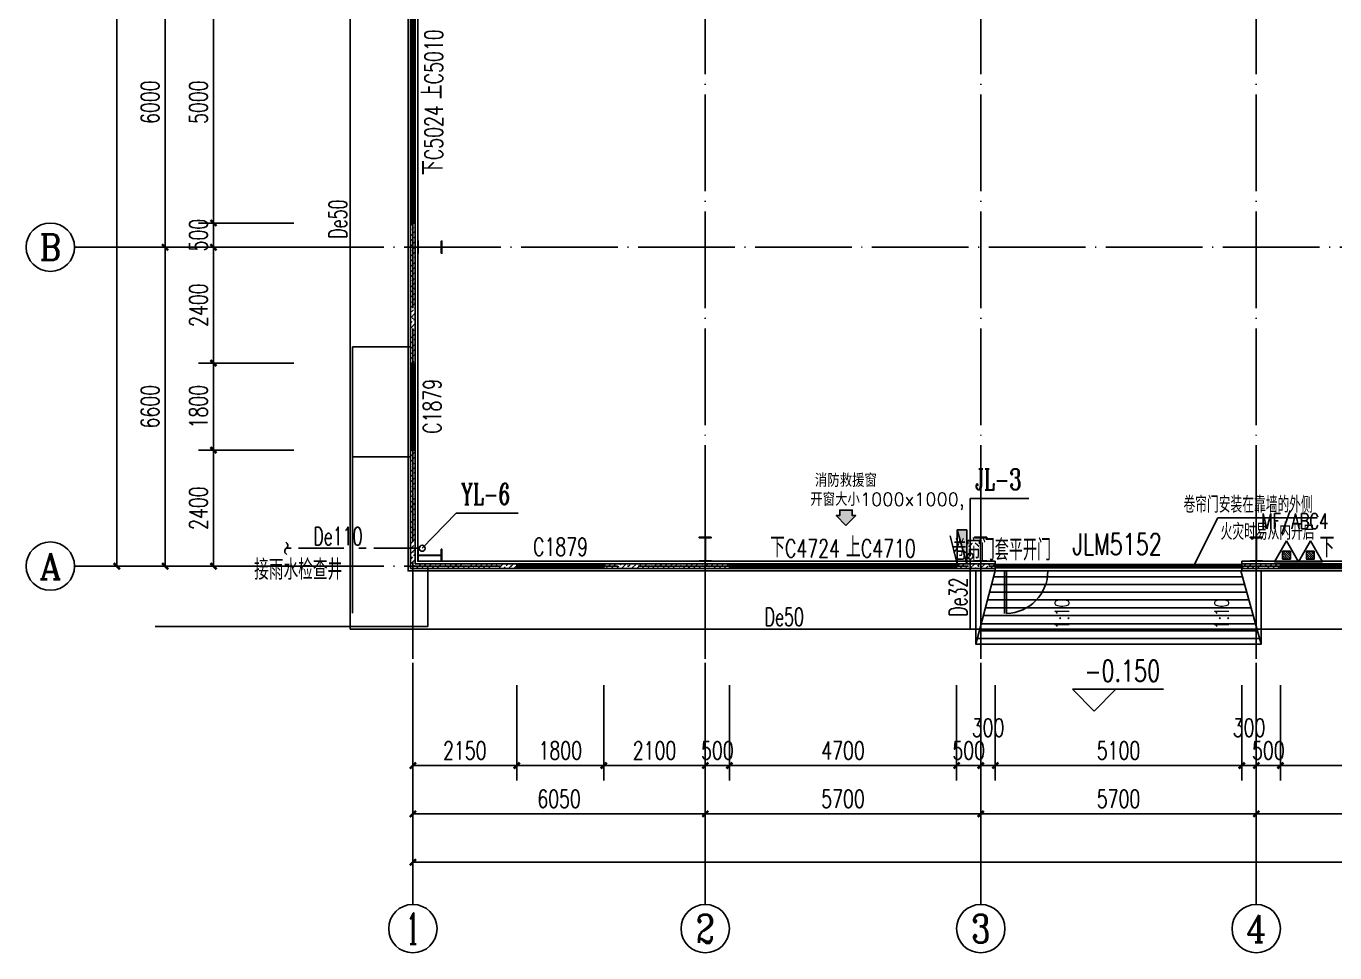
# Model space of a CAD drawing. Extents: x 7651907 to 8255021, y -2490714 to -1144618.
# Drawn here: x 7866595 to 7893671, y -2318541 to -2299368 of the extents above; entities that cross this region are included whole.
import ezdxf
from ezdxf.enums import TextEntityAlignment as Align

# ---------------------------------------------------------------- set-up
doc = ezdxf.new("R2010")
doc.units = 0
doc.header["$LTSCALE"] = 1000
for name, pattern in [('CENTER2', [1.125, 0.75, -0.125, 0.125, -0.125]), ('DASH', [0.35, 0.25, -0.1]), ('DOTE', [2.42, 2, -0.2, 0.02, -0.2])]:
    doc.linetypes.add(name, pattern=pattern)
doc.layers.get('0').update_dxf_attribs({"linetype": 'CONTINUOUS'})
doc.layers.get('Defpoints').update_dxf_attribs({"linetype": 'CONTINUOUS'})
for name, color, linetype in [('001-墙体', 30, 'CONTINUOUS'), ('AXIS', 3, 'CONTINUOUS'), ('AXIS_TEXT', 7, 'CONTINUOUS'), ('DIM_ELEV', 3, 'CONTINUOUS'), ('DIM_LEAD', 3, 'CONTINUOUS'), ('DIM_SYMB', 3, 'CONTINUOUS'), ('DIM_给水', 3, 'CONTINUOUS'), ('DIM_雨水', 3, 'CONTINUOUS'), ('DOTE', 8, 'DOTE'), ('EQUIP_消火栓', 7, 'CONTINUOUS'), ('EQUIP_灭火器', 7, 'CONTINUOUS'), ('EQUIP_雨水', 7, 'CONTINUOUS'), ('M_Prof', 2, 'CONTINUOUS'), ('PIPE-给水', 3, 'TG_J'), ('PIPE-雨水', 4, 'CENTER2'), ('PUB_HATCH', 8, 'CONTINUOUS'), ('PUB_TEXT', 7, 'CONTINUOUS'), ('STAIR', 2, 'CONTINUOUS'), ('TEXT_灭火器', 7, 'CONTINUOUS'), ('TEXT_给水', 7, 'TG_J'), ('TEXT_雨水', 7, 'CONTINUOUS'), ('TWT_TEXT', 7, 'CONTINUOUS'), ('VPIPE-给水', 3, 'CONTINUOUS'), ('VPIPE-雨水', 4, 'TG_Y'), ('WINDOW', 4, 'CONTINUOUS'), ('WINDOW_TEXT', 7, 'CONTINUOUS'), ('墙线', 2, 'CONTINUOUS'), ('辅助水', 52, 'CONTINUOUS')]:
    doc.layers.add(name, color=color, linetype=linetype)
doc.styles.add('_TCH_AXIS', font='COMPLEX', dxfattribs={"bigfont": 'GBCBIG'})
doc.styles.add('_TCH_DIM', font='SIMPLEX', dxfattribs={"bigfont": 'GBCBIG'})
doc.styles.add('_TCH_DIM_T3', font='SIMPLEX', dxfattribs={"width": 0.705882, "bigfont": 'GBCBIG'})
doc.styles.add('_TCH_LABEL', font='COMPLEX', dxfattribs={"bigfont": 'GBCBIG'})
doc.styles.add('_TCH_WINDOW', font='SIMPLEX', dxfattribs={"height": 3.5, "bigfont": 'GBCBIG'})
doc.styles.add('_TWT_PIPEDN', font='SIMPLEX', dxfattribs={"width": 0.8, "height": 3, "bigfont": 'HZTXT'})
doc.styles.add('_TWT_SERIAL', font='COMPLEX', dxfattribs={"width": 0.8, "height": 3.5, "bigfont": 'HZTXT'})
doc.styles.add('COMPLEX', font='COMPLEX')
doc.styles.get("Standard").update_dxf_attribs({"font": 'txt.shx', "width": 0.7, "bigfont": 'TSSDCHN.shx'})
doc.styles.add('TG_LINETYPE', font='SIMPLEX', dxfattribs={"width": 0.8, "height": 3, "bigfont": 'HZTXT'})
doc.linetypes.add('TG_J', pattern='A,2,-0.3,["J",TG_LINETYPE,S=0.1,R=0,X=-0.23,Y=-0.15],0', length=2.3)
doc.linetypes.add('TG_Y', pattern='A,2,-0.3,["Y",TG_LINETYPE,S=0.1,R=0,X=-0.23,Y=-0.15],0', length=2.3)
doc.dimstyles.new('_TCH_ARCH&&125', dxfattribs={"dimtxt": 371.875, "dimasz": 125, "dimexe": 312.5, "dimexo": 375, "dimgap": 125, "dimtad": 1, "dimdec": 0, "dimzin": 0, "dimdsep": 46, "dimtxsty": '_TCH_DIM_T3', "dimblk": 'ARCHTICK', "dimcen": 0.09, "dimclrt": 7, "dimazin": 2, "dimtfac": 1, "dimtdec": 0, "dimtix": 1, "dimtmove": 2, "dimatfit": 3, "dimfxl": 0, "dimtolj": 1, "dimtzin": 0, "dimarcsym": 0})
pattern_1 = [(45, (0, 53.85), (-106.0660596, 106.0660596), []), (45, (52.16, 0), (-106.0660596, 106.0660596), [59.21055, -33.8346])]

# ---------------------------------------------------------------- blocks, each defined once
blk = doc.blocks.new('sgdgsgsg')
at = {"layer": 'M_Prof'}
for points in [[(7988146, -975026), (7988146, -975276), (7988158, -975276), (7988158, -975154), (7988634, -975154), (7988634, -975276), (7988646, -975276), (7988646, -975026), (7988634, -975026), (7988634, -975148), (7988158, -975148), (7988158, -975026)], [(7994221, -981151), (7993971, -981151), (7993971, -981163), (7994093, -981163), (7994093, -981639), (7993971, -981639), (7993971, -981651), (7994221, -981651), (7994221, -981639), (7994099, -981639), (7994099, -981163), (7994221, -981163)], [(7999921, -981151), (7999671, -981151), (7999671, -981163), (7999793, -981163), (7999793, -981639), (7999671, -981639), (7999671, -981651), (7999921, -981651), (7999921, -981639), (7999799, -981639), (7999799, -981163), (7999921, -981163)], [(8005621, -981151), (8005371, -981151), (8005371, -981163), (8005493, -981163), (8005493, -981639), (8005371, -981639), (8005371, -981651), (8005621, -981651), (8005621, -981639), (8005499, -981639), (8005499, -981163), (8005621, -981163)], [(7988146, -981401), (7988146, -981651), (7988158, -981651), (7988158, -981529), (7988634, -981529), (7988634, -981651), (7988646, -981651), (7988646, -981401), (7988634, -981401), (7988634, -981523), (7988158, -981523), (7988158, -981401)]]:
    blk.add_lwpolyline(points, close=True, dxfattribs=at)
blk = doc.blocks.new('5181895')
h = blk.add_hatch(color=13)
h.dxf.hatch_style = 1
h.paths.add_polyline_path([(-1101987, -147875), (-1102144, -148033), (-1102087, -148033), (-1102087, -148123), (-1101887, -148123), (-1101887, -148033), (-1101829, -148033)])
at = {"color": 13}
blk.add_lwpolyline([(-1101987, -147875), (-1102144, -148033), (-1102087, -148033), (-1102087, -148123), (-1101887, -148123), (-1101887, -148033), (-1101829, -148033), (-1101987, -147875)], close=True, dxfattribs=at)
blk = doc.blocks.new('_AXISO')
blk.add_circle((0, 0), 0.5)
at = {"layer": 'AXIS_TEXT', "style": 'COMPLEX', "width": 1.041667}
blk.add_attdef('A', text='', height=0.56, dxfattribs=at).set_placement((-0.25, -0.28), (0.25, -0.28), align=Align.FIT)
blk = doc.blocks.new('_ArchTick')
at = {"color": 0, "linetype": 'ByBlock', "const_width": 0.4}
blk.add_lwpolyline([(-0.5, -0.5), (0.5, 0.5)], dxfattribs=at)
blk = doc.blocks.new('*D384')
at = {"layer": 'AXIS', "color": 0, "lineweight": -2}
for p, q in [((8223951, -856017), (8223951, -860079)), ((8293951, -856017), (8293951, -860079)), ((8223951, -859767), (8293951, -859767))]:
    blk.add_line(p, q, dxfattribs=at)
at = {"layer": 'Defpoints', "color": 0}
for p in [(8223951, -855642), (8293951, -855642), (8293951, -859767)]:
    blk.add_point(p, dxfattribs=at)
at = {"layer": 'AXIS', "color": 0, "lineweight": -2, "xscale": 125, "yscale": 125, "zscale": 125, "rotation": 180}
blk.add_blockref('_ArchTick', (8223951, -859767), dxfattribs=at)
at = {"layer": 'AXIS', "color": 0, "lineweight": -2, "xscale": 125, "yscale": 125, "zscale": 125}
blk.add_blockref('_ArchTick', (8293951, -859767), dxfattribs=at)
at = {"layer": 'AXIS', "color": 7, "insert": (8258951, -859456), "char_height": 371.9, "attachment_point": 5, "style": '_TCH_DIM_T3'}
blk.add_mtext('\\A1;70000', dxfattribs=at)
blk = doc.blocks.new('*D385')
at = {"layer": 'AXIS', "color": 0, "lineweight": -2}
for p, q in [((8223951, -856017), (8223951, -859079)), ((8230001, -856017), (8230001, -859079)), ((8223951, -858767), (8230001, -858767))]:
    blk.add_line(p, q, dxfattribs=at)
at = {"layer": 'Defpoints', "color": 0}
for p in [(8223951, -855642), (8230001, -855642), (8230001, -858767)]:
    blk.add_point(p, dxfattribs=at)
at = {"layer": 'AXIS', "color": 0, "lineweight": -2, "xscale": 125, "yscale": 125, "zscale": 125, "rotation": 180}
blk.add_blockref('_ArchTick', (8223951, -858767), dxfattribs=at)
at = {"layer": 'AXIS', "color": 0, "lineweight": -2, "xscale": 125, "yscale": 125, "zscale": 125}
blk.add_blockref('_ArchTick', (8230001, -858767), dxfattribs=at)
at = {"layer": 'AXIS', "color": 7, "insert": (8226976, -858456), "char_height": 371.9, "attachment_point": 5, "style": '_TCH_DIM_T3'}
blk.add_mtext('\\A1;6050', dxfattribs=at)
blk = doc.blocks.new('*D386')
at = {"layer": 'AXIS', "color": 0, "lineweight": -2}
for p, q in [((8230001, -856017), (8230001, -859079)), ((8235701, -856017), (8235701, -859079)), ((8230001, -858767), (8235701, -858767))]:
    blk.add_line(p, q, dxfattribs=at)
at = {"layer": 'Defpoints', "color": 0}
for p in [(8230001, -855642), (8235701, -855642), (8235701, -858767)]:
    blk.add_point(p, dxfattribs=at)
at = {"layer": 'AXIS', "color": 0, "lineweight": -2, "xscale": 125, "yscale": 125, "zscale": 125, "rotation": 180}
blk.add_blockref('_ArchTick', (8230001, -858767), dxfattribs=at)
at = {"layer": 'AXIS', "color": 0, "lineweight": -2, "xscale": 125, "yscale": 125, "zscale": 125}
blk.add_blockref('_ArchTick', (8235701, -858767), dxfattribs=at)
at = {"layer": 'AXIS', "color": 7, "insert": (8232851, -858456), "char_height": 371.9, "attachment_point": 5, "style": '_TCH_DIM_T3'}
blk.add_mtext('\\A1;5700', dxfattribs=at)
blk = doc.blocks.new('*D387')
at = {"layer": 'AXIS', "color": 0, "lineweight": -2}
for p, q in [((8235701, -856017), (8235701, -859079)), ((8241401, -856017), (8241401, -859079)), ((8235701, -858767), (8241401, -858767))]:
    blk.add_line(p, q, dxfattribs=at)
at = {"layer": 'Defpoints', "color": 0}
for p in [(8235701, -855642), (8241401, -855642), (8241401, -858767)]:
    blk.add_point(p, dxfattribs=at)
at = {"layer": 'AXIS', "color": 0, "lineweight": -2, "xscale": 125, "yscale": 125, "zscale": 125, "rotation": 180}
blk.add_blockref('_ArchTick', (8235701, -858767), dxfattribs=at)
at = {"layer": 'AXIS', "color": 0, "lineweight": -2, "xscale": 125, "yscale": 125, "zscale": 125}
blk.add_blockref('_ArchTick', (8241401, -858767), dxfattribs=at)
at = {"layer": 'AXIS', "color": 7, "insert": (8238551, -858456), "char_height": 371.9, "attachment_point": 5, "style": '_TCH_DIM_T3'}
blk.add_mtext('\\A1;5700', dxfattribs=at)
blk = doc.blocks.new('*D388')
at = {"layer": 'AXIS', "color": 0, "lineweight": -2}
for p, q in [((8241401, -856017), (8241401, -859079)), ((8247451, -856017), (8247451, -859079)), ((8241401, -858767), (8247451, -858767))]:
    blk.add_line(p, q, dxfattribs=at)
at = {"layer": 'Defpoints', "color": 0}
for p in [(8241401, -855642), (8247451, -855642), (8247451, -858767)]:
    blk.add_point(p, dxfattribs=at)
at = {"layer": 'AXIS', "color": 0, "lineweight": -2, "xscale": 125, "yscale": 125, "zscale": 125, "rotation": 180}
blk.add_blockref('_ArchTick', (8241401, -858767), dxfattribs=at)
at = {"layer": 'AXIS', "color": 0, "lineweight": -2, "xscale": 125, "yscale": 125, "zscale": 125}
blk.add_blockref('_ArchTick', (8247451, -858767), dxfattribs=at)
at = {"layer": 'AXIS', "color": 7, "insert": (8244426, -858456), "char_height": 371.9, "attachment_point": 5, "style": '_TCH_DIM_T3'}
blk.add_mtext('\\A1;6050', dxfattribs=at)
blk = doc.blocks.new('*D412')
at = {"layer": 'AXIS', "color": 0, "lineweight": -2}
for p, q in [((8221576, -768442), (8217513, -768442)), ((8217826, -853642), (8217826, -768442)), ((8221576, -853642), (8217513, -853642))]:
    blk.add_line(p, q, dxfattribs=at)
at = {"layer": 'Defpoints', "color": 0}
for p in [(8217826, -768442), (8221951, -768442), (8221951, -853642)]:
    blk.add_point(p, dxfattribs=at)
at = {"layer": 'AXIS', "color": 0, "lineweight": -2, "xscale": 125, "yscale": 125, "zscale": 125}
for p, rotation in [((8217826, -768442), 90), ((8217826, -853642), 270)]:
    blk.add_blockref('_ArchTick', p, dxfattribs=dict(at, rotation=rotation))
at = {"layer": 'AXIS', "color": 7, "insert": (8217515, -811042), "char_height": 371.9, "attachment_point": 5, "rotation": 90, "style": '_TCH_DIM_T3'}
blk.add_mtext('\\A1;85200', dxfattribs=at)
blk = doc.blocks.new('*D413')
at = {"layer": 'AXIS', "color": 0, "lineweight": -2}
for p, q in [((8221576, -847042), (8218513, -847042)), ((8218826, -853642), (8218826, -847042)), ((8221576, -853642), (8218513, -853642))]:
    blk.add_line(p, q, dxfattribs=at)
at = {"layer": 'Defpoints', "color": 0}
for p in [(8218826, -847042), (8221951, -847042), (8221951, -853642)]:
    blk.add_point(p, dxfattribs=at)
at = {"layer": 'AXIS', "color": 0, "lineweight": -2, "xscale": 125, "yscale": 125, "zscale": 125}
for p, rotation in [((8218826, -847042), 90), ((8218826, -853642), 270)]:
    blk.add_blockref('_ArchTick', p, dxfattribs=dict(at, rotation=rotation))
at = {"layer": 'AXIS', "color": 7, "insert": (8218515, -850342), "char_height": 371.9, "attachment_point": 5, "rotation": 90, "style": '_TCH_DIM_T3'}
blk.add_mtext('\\A1;6600', dxfattribs=at)
blk = doc.blocks.new('*D414')
at = {"layer": 'AXIS', "color": 0, "lineweight": -2}
for p, q in [((8221576, -841042), (8218513, -841042)), ((8218826, -847042), (8218826, -841042)), ((8221576, -847042), (8218513, -847042))]:
    blk.add_line(p, q, dxfattribs=at)
at = {"layer": 'Defpoints', "color": 0}
for p in [(8218826, -841042), (8221951, -841042), (8221951, -847042)]:
    blk.add_point(p, dxfattribs=at)
at = {"layer": 'AXIS', "color": 0, "lineweight": -2, "xscale": 125, "yscale": 125, "zscale": 125}
for p, rotation in [((8218826, -841042), 90), ((8218826, -847042), 270)]:
    blk.add_blockref('_ArchTick', p, dxfattribs=dict(at, rotation=rotation))
at = {"layer": 'AXIS', "color": 7, "insert": (8218515, -844042), "char_height": 371.9, "attachment_point": 5, "rotation": 90, "style": '_TCH_DIM_T3'}
blk.add_mtext('\\A1;6000', dxfattribs=at)
blk = doc.blocks.new('$DorLib2D$00000213')
at = {"color": 0, "linetype": 'DASH', "const_width": 0.02}
blk.add_lwpolyline([(0.5, 0), (-0.5, 0)], dxfattribs=at)
blk = doc.blocks.new('$TCHSYS$WIN2D')
for p, q in [((-0.5, 0.5), (0.5, 0.5)), ((-0.5, 0.5), (-0.5, -0.5)), ((0.5, 0.5), (0.5, -0.5)), ((0.5, 0.1667), (-0.5, 0.1667)), ((0.5, -0.1667), (-0.5, -0.1667)), ((-0.5, -0.5), (0.5, -0.5))]:
    blk.add_line(p, q)
blk = doc.blocks.new('*D427')
at = {"layer": 'AXIS', "color": 0, "lineweight": -2}
for p, q in [((8223951, -856102), (8223951, -858079)), ((8226101, -856102), (8226101, -858079)), ((8223951, -857767), (8226101, -857767))]:
    blk.add_line(p, q, dxfattribs=at)
at = {"layer": 'Defpoints', "color": 0}
for p in [(8223951, -855727), (8226101, -855727), (8226101, -857767)]:
    blk.add_point(p, dxfattribs=at)
at = {"layer": 'AXIS', "color": 0, "lineweight": -2, "xscale": 125, "yscale": 125, "zscale": 125, "rotation": 180}
blk.add_blockref('_ArchTick', (8223951, -857767), dxfattribs=at)
at = {"layer": 'AXIS', "color": 0, "lineweight": -2, "xscale": 125, "yscale": 125, "zscale": 125}
blk.add_blockref('_ArchTick', (8226101, -857767), dxfattribs=at)
at = {"layer": 'AXIS', "color": 7, "insert": (8225026, -857456), "char_height": 371.9, "attachment_point": 5, "style": '_TCH_DIM_T3'}
blk.add_mtext('\\A1;2150', dxfattribs=at)
blk = doc.blocks.new('*D428')
at = {"layer": 'AXIS', "color": 0, "lineweight": -2}
for p, q in [((8226101, -856102), (8226101, -858079)), ((8227901, -856102), (8227901, -858079)), ((8226101, -857767), (8227901, -857767))]:
    blk.add_line(p, q, dxfattribs=at)
at = {"layer": 'Defpoints', "color": 0}
for p in [(8226101, -855727), (8227901, -855727), (8227901, -857767)]:
    blk.add_point(p, dxfattribs=at)
at = {"layer": 'AXIS', "color": 0, "lineweight": -2, "xscale": 125, "yscale": 125, "zscale": 125, "rotation": 180}
blk.add_blockref('_ArchTick', (8226101, -857767), dxfattribs=at)
at = {"layer": 'AXIS', "color": 0, "lineweight": -2, "xscale": 125, "yscale": 125, "zscale": 125}
blk.add_blockref('_ArchTick', (8227901, -857767), dxfattribs=at)
at = {"layer": 'AXIS', "color": 7, "insert": (8227001, -857456), "char_height": 371.9, "attachment_point": 5, "style": '_TCH_DIM_T3'}
blk.add_mtext('\\A1;1800', dxfattribs=at)
blk = doc.blocks.new('*D429')
at = {"layer": 'AXIS', "color": 0, "lineweight": -2}
for p, q in [((8227901, -856102), (8227901, -858079)), ((8230001, -856102), (8230001, -858079)), ((8227901, -857767), (8230001, -857767))]:
    blk.add_line(p, q, dxfattribs=at)
at = {"layer": 'Defpoints', "color": 0}
for p in [(8227901, -855727), (8230001, -855727), (8230001, -857767)]:
    blk.add_point(p, dxfattribs=at)
at = {"layer": 'AXIS', "color": 0, "lineweight": -2, "xscale": 125, "yscale": 125, "zscale": 125, "rotation": 180}
blk.add_blockref('_ArchTick', (8227901, -857767), dxfattribs=at)
at = {"layer": 'AXIS', "color": 0, "lineweight": -2, "xscale": 125, "yscale": 125, "zscale": 125}
blk.add_blockref('_ArchTick', (8230001, -857767), dxfattribs=at)
at = {"layer": 'AXIS', "color": 7, "insert": (8228951, -857456), "char_height": 371.9, "attachment_point": 5, "style": '_TCH_DIM_T3'}
blk.add_mtext('\\A1;2100', dxfattribs=at)
blk = doc.blocks.new('*D430')
at = {"layer": 'AXIS', "color": 0, "lineweight": -2}
for p, q in [((8230001, -856102), (8230001, -858079)), ((8230501, -856102), (8230501, -858079)), ((8230001, -857767), (8229876, -857767)), ((8230001, -857767), (8230501, -857767)), ((8230501, -857767), (8230626, -857767))]:
    blk.add_line(p, q, dxfattribs=at)
at = {"layer": 'Defpoints', "color": 0}
for p in [(8230001, -855727), (8230501, -855727), (8230501, -857767)]:
    blk.add_point(p, dxfattribs=at)
at = {"layer": 'AXIS', "color": 0, "lineweight": -2, "xscale": 125, "yscale": 125, "zscale": 125}
blk.add_blockref('_ArchTick', (8230001, -857767), dxfattribs=at)
at = {"layer": 'AXIS', "color": 0, "lineweight": -2, "xscale": 125, "yscale": 125, "zscale": 125, "rotation": 180}
blk.add_blockref('_ArchTick', (8230501, -857767), dxfattribs=at)
at = {"layer": 'AXIS', "color": 7, "insert": (8230251, -857456), "char_height": 371.9, "attachment_point": 5, "style": '_TCH_DIM_T3'}
blk.add_mtext('\\A1;500', dxfattribs=at)
blk = doc.blocks.new('*D431')
at = {"layer": 'AXIS', "color": 0, "lineweight": -2}
for p, q in [((8230501, -856102), (8230501, -858079)), ((8235201, -856102), (8235201, -858079)), ((8230501, -857767), (8235201, -857767))]:
    blk.add_line(p, q, dxfattribs=at)
at = {"layer": 'Defpoints', "color": 0}
for p in [(8230501, -855727), (8235201, -855727), (8235201, -857767)]:
    blk.add_point(p, dxfattribs=at)
at = {"layer": 'AXIS', "color": 0, "lineweight": -2, "xscale": 125, "yscale": 125, "zscale": 125, "rotation": 180}
blk.add_blockref('_ArchTick', (8230501, -857767), dxfattribs=at)
at = {"layer": 'AXIS', "color": 0, "lineweight": -2, "xscale": 125, "yscale": 125, "zscale": 125}
blk.add_blockref('_ArchTick', (8235201, -857767), dxfattribs=at)
at = {"layer": 'AXIS', "color": 7, "insert": (8232851, -857456), "char_height": 371.9, "attachment_point": 5, "style": '_TCH_DIM_T3'}
blk.add_mtext('\\A1;4700', dxfattribs=at)
blk = doc.blocks.new('*D432')
at = {"layer": 'AXIS', "color": 0, "lineweight": -2}
for p, q in [((8235201, -856102), (8235201, -858079)), ((8235701, -856102), (8235701, -858079)), ((8235201, -857767), (8235076, -857767)), ((8235201, -857767), (8235701, -857767)), ((8235701, -857767), (8235826, -857767))]:
    blk.add_line(p, q, dxfattribs=at)
at = {"layer": 'Defpoints', "color": 0}
for p in [(8235201, -855727), (8235701, -855727), (8235701, -857767)]:
    blk.add_point(p, dxfattribs=at)
at = {"layer": 'AXIS', "color": 0, "lineweight": -2, "xscale": 125, "yscale": 125, "zscale": 125}
blk.add_blockref('_ArchTick', (8235201, -857767), dxfattribs=at)
at = {"layer": 'AXIS', "color": 0, "lineweight": -2, "xscale": 125, "yscale": 125, "zscale": 125, "rotation": 180}
blk.add_blockref('_ArchTick', (8235701, -857767), dxfattribs=at)
at = {"layer": 'AXIS', "color": 7, "insert": (8235451, -857456), "char_height": 371.9, "attachment_point": 5, "style": '_TCH_DIM_T3'}
blk.add_mtext('\\A1;500', dxfattribs=at)
blk = doc.blocks.new('*D433')
at = {"layer": 'AXIS', "color": 0, "lineweight": -2}
for p, q in [((8235701, -856102), (8235701, -858079)), ((8236001, -856102), (8236001, -858079)), ((8235701, -857767), (8236001, -857767))]:
    blk.add_line(p, q, dxfattribs=at)
at = {"layer": 'Defpoints', "color": 0}
for p in [(8235701, -855727), (8236001, -855727), (8236001, -857767)]:
    blk.add_point(p, dxfattribs=at)
at = {"layer": 'AXIS', "color": 0, "lineweight": -2, "xscale": 125, "yscale": 125, "zscale": 125, "rotation": 180}
blk.add_blockref('_ArchTick', (8235701, -857767), dxfattribs=at)
at = {"layer": 'AXIS', "color": 0, "lineweight": -2, "xscale": 125, "yscale": 125, "zscale": 125}
blk.add_blockref('_ArchTick', (8236001, -857767), dxfattribs=at)
at = {"layer": 'AXIS', "color": 7, "insert": (8235851, -856985), "char_height": 371.9, "attachment_point": 5, "style": '_TCH_DIM_T3'}
blk.add_mtext('\\A1;300', dxfattribs=at)
blk = doc.blocks.new('*D434')
at = {"layer": 'AXIS', "color": 0, "lineweight": -2}
for p, q in [((8236001, -856102), (8236001, -858079)), ((8241101, -856102), (8241101, -858079)), ((8236001, -857767), (8241101, -857767))]:
    blk.add_line(p, q, dxfattribs=at)
at = {"layer": 'Defpoints', "color": 0}
for p in [(8236001, -855727), (8241101, -855727), (8241101, -857767)]:
    blk.add_point(p, dxfattribs=at)
at = {"layer": 'AXIS', "color": 0, "lineweight": -2, "xscale": 125, "yscale": 125, "zscale": 125, "rotation": 180}
blk.add_blockref('_ArchTick', (8236001, -857767), dxfattribs=at)
at = {"layer": 'AXIS', "color": 0, "lineweight": -2, "xscale": 125, "yscale": 125, "zscale": 125}
blk.add_blockref('_ArchTick', (8241101, -857767), dxfattribs=at)
at = {"layer": 'AXIS', "color": 7, "insert": (8238551, -857456), "char_height": 371.9, "attachment_point": 5, "style": '_TCH_DIM_T3'}
blk.add_mtext('\\A1;5100', dxfattribs=at)
blk = doc.blocks.new('*D435')
at = {"layer": 'AXIS', "color": 0, "lineweight": -2}
for p, q in [((8241101, -856102), (8241101, -858079)), ((8241401, -856102), (8241401, -858079)), ((8241101, -857767), (8241401, -857767))]:
    blk.add_line(p, q, dxfattribs=at)
at = {"layer": 'Defpoints', "color": 0}
for p in [(8241101, -855727), (8241401, -855727), (8241401, -857767)]:
    blk.add_point(p, dxfattribs=at)
at = {"layer": 'AXIS', "color": 0, "lineweight": -2, "xscale": 125, "yscale": 125, "zscale": 125, "rotation": 180}
blk.add_blockref('_ArchTick', (8241101, -857767), dxfattribs=at)
at = {"layer": 'AXIS', "color": 0, "lineweight": -2, "xscale": 125, "yscale": 125, "zscale": 125}
blk.add_blockref('_ArchTick', (8241401, -857767), dxfattribs=at)
at = {"layer": 'AXIS', "color": 7, "insert": (8241251, -856985), "char_height": 371.9, "attachment_point": 5, "style": '_TCH_DIM_T3'}
blk.add_mtext('\\A1;300', dxfattribs=at)
blk = doc.blocks.new('*D436')
at = {"layer": 'AXIS', "color": 0, "lineweight": -2}
for p, q in [((8241401, -856102), (8241401, -858079)), ((8241901, -856102), (8241901, -858079)), ((8241401, -857767), (8241276, -857767)), ((8241401, -857767), (8241901, -857767)), ((8241901, -857767), (8242026, -857767))]:
    blk.add_line(p, q, dxfattribs=at)
at = {"layer": 'Defpoints', "color": 0}
for p in [(8241401, -855727), (8241901, -855727), (8241901, -857767)]:
    blk.add_point(p, dxfattribs=at)
at = {"layer": 'AXIS', "color": 0, "lineweight": -2, "xscale": 125, "yscale": 125, "zscale": 125}
blk.add_blockref('_ArchTick', (8241401, -857767), dxfattribs=at)
at = {"layer": 'AXIS', "color": 0, "lineweight": -2, "xscale": 125, "yscale": 125, "zscale": 125, "rotation": 180}
blk.add_blockref('_ArchTick', (8241901, -857767), dxfattribs=at)
at = {"layer": 'AXIS', "color": 7, "insert": (8241651, -857456), "char_height": 371.9, "attachment_point": 5, "style": '_TCH_DIM_T3'}
blk.add_mtext('\\A1;500', dxfattribs=at)
blk = doc.blocks.new('*D437')
at = {"layer": 'AXIS', "color": 0, "lineweight": -2}
for p, q in [((8241901, -856102), (8241901, -858079)), ((8246951, -856102), (8246951, -858079)), ((8241901, -857767), (8246951, -857767))]:
    blk.add_line(p, q, dxfattribs=at)
at = {"layer": 'Defpoints', "color": 0}
for p in [(8241901, -855727), (8246951, -855727), (8246951, -857767)]:
    blk.add_point(p, dxfattribs=at)
at = {"layer": 'AXIS', "color": 0, "lineweight": -2, "xscale": 125, "yscale": 125, "zscale": 125, "rotation": 180}
blk.add_blockref('_ArchTick', (8241901, -857767), dxfattribs=at)
at = {"layer": 'AXIS', "color": 0, "lineweight": -2, "xscale": 125, "yscale": 125, "zscale": 125}
blk.add_blockref('_ArchTick', (8246951, -857767), dxfattribs=at)
at = {"layer": 'AXIS', "color": 7, "insert": (8244426, -857456), "char_height": 371.9, "attachment_point": 5, "style": '_TCH_DIM_T3'}
blk.add_mtext('\\A1;5050', dxfattribs=at)
blk = doc.blocks.new('*D535')
at = {"layer": 'AXIS', "color": 0, "lineweight": -2}
for p, q in [((8221490, -841542), (8219513, -841542)), ((8219826, -846542), (8219826, -841542)), ((8221490, -846542), (8219513, -846542))]:
    blk.add_line(p, q, dxfattribs=at)
at = {"layer": 'Defpoints', "color": 0}
for p in [(8219826, -841542), (8221865, -841542), (8221865, -846542)]:
    blk.add_point(p, dxfattribs=at)
at = {"layer": 'AXIS', "color": 0, "lineweight": -2, "xscale": 125, "yscale": 125, "zscale": 125}
for p, rotation in [((8219826, -841542), 90), ((8219826, -846542), 270)]:
    blk.add_blockref('_ArchTick', p, dxfattribs=dict(at, rotation=rotation))
at = {"layer": 'AXIS', "color": 7, "insert": (8219515, -844042), "char_height": 371.9, "attachment_point": 5, "rotation": 90, "style": '_TCH_DIM_T3'}
blk.add_mtext('\\A1;5000', dxfattribs=at)
blk = doc.blocks.new('*D536')
at = {"layer": 'AXIS', "color": 0, "lineweight": -2}
for p, q in [((8221490, -846542), (8219513, -846542)), ((8219826, -846542), (8219826, -846417)), ((8219826, -847042), (8219826, -846542)), ((8221490, -847042), (8219513, -847042)), ((8219826, -847042), (8219826, -847167))]:
    blk.add_line(p, q, dxfattribs=at)
at = {"layer": 'Defpoints', "color": 0}
for p in [(8219826, -846542), (8221865, -846542), (8221865, -847042)]:
    blk.add_point(p, dxfattribs=at)
at = {"layer": 'AXIS', "color": 0, "lineweight": -2, "xscale": 125, "yscale": 125, "zscale": 125}
for p, rotation in [((8219826, -846542), 270), ((8219826, -847042), 90)]:
    blk.add_blockref('_ArchTick', p, dxfattribs=dict(at, rotation=rotation))
at = {"layer": 'AXIS', "color": 7, "insert": (8219515, -846792), "char_height": 371.9, "attachment_point": 5, "rotation": 90, "style": '_TCH_DIM_T3'}
blk.add_mtext('\\A1;500', dxfattribs=at)
blk = doc.blocks.new('*D537')
at = {"layer": 'AXIS', "color": 0, "lineweight": -2}
for p, q in [((8221490, -847042), (8219513, -847042)), ((8219826, -849441), (8219826, -847042)), ((8221490, -849441), (8219513, -849441))]:
    blk.add_line(p, q, dxfattribs=at)
at = {"layer": 'Defpoints', "color": 0}
for p in [(8219826, -847042), (8221865, -847042), (8221865, -849441)]:
    blk.add_point(p, dxfattribs=at)
at = {"layer": 'AXIS', "color": 0, "lineweight": -2, "xscale": 125, "yscale": 125, "zscale": 125}
for p, rotation in [((8219826, -847042), 90), ((8219826, -849441), 270)]:
    blk.add_blockref('_ArchTick', p, dxfattribs=dict(at, rotation=rotation))
at = {"layer": 'AXIS', "color": 7, "insert": (8219515, -848242), "char_height": 371.9, "attachment_point": 5, "rotation": 90, "style": '_TCH_DIM_T3'}
blk.add_mtext('\\A1;2400', dxfattribs=at)
blk = doc.blocks.new('*D538')
at = {"layer": 'AXIS', "color": 0, "lineweight": -2}
for p, q in [((8221490, -849441), (8219513, -849441)), ((8219826, -851241), (8219826, -849441)), ((8221490, -851241), (8219513, -851241))]:
    blk.add_line(p, q, dxfattribs=at)
at = {"layer": 'Defpoints', "color": 0}
for p in [(8219826, -849441), (8221865, -849441), (8221865, -851241)]:
    blk.add_point(p, dxfattribs=at)
at = {"layer": 'AXIS', "color": 0, "lineweight": -2, "xscale": 125, "yscale": 125, "zscale": 125}
for p, rotation in [((8219826, -849441), 90), ((8219826, -851241), 270)]:
    blk.add_blockref('_ArchTick', p, dxfattribs=dict(at, rotation=rotation))
at = {"layer": 'AXIS', "color": 7, "insert": (8219515, -850341), "char_height": 371.9, "attachment_point": 5, "rotation": 90, "style": '_TCH_DIM_T3'}
blk.add_mtext('\\A1;1800', dxfattribs=at)
blk = doc.blocks.new('*D539')
at = {"layer": 'AXIS', "color": 0, "lineweight": -2}
for p, q in [((8221490, -851241), (8219513, -851241)), ((8219826, -853642), (8219826, -851241)), ((8221490, -853642), (8219513, -853642))]:
    blk.add_line(p, q, dxfattribs=at)
at = {"layer": 'Defpoints', "color": 0}
for p in [(8219826, -851241), (8221865, -851241), (8221865, -853642)]:
    blk.add_point(p, dxfattribs=at)
at = {"layer": 'AXIS', "color": 0, "lineweight": -2, "xscale": 125, "yscale": 125, "zscale": 125}
for p, rotation in [((8219826, -851241), 90), ((8219826, -853642), 270)]:
    blk.add_blockref('_ArchTick', p, dxfattribs=dict(at, rotation=rotation))
at = {"layer": 'AXIS', "color": 7, "insert": (8219515, -852442), "char_height": 371.9, "attachment_point": 5, "rotation": 90, "style": '_TCH_DIM_T3'}
blk.add_mtext('\\A1;2400', dxfattribs=at)
blk = doc.blocks.new('$TwtSys$00000132')
at = {"elevation": 0}
blk.add_lwpolyline([(7, -101, -0.575183), (0, 0, 0.604745), (-11, 101, 16.924828)], format="xyb", dxfattribs=at)
blk = doc.blocks.new('$TWTSYS$00000508')
for p, q in [((-0.5, 0.5), (0.324, 1.224)), ((-0.5, 0.5), (-0.5, -0.5)), ((-0.5, -0.5), (0.5, 0.5)), ((0.5, 0.5), (-0.5, 0.5)), ((0.5, -0.5), (0.5, 0.5)), ((-0.5, -0.5), (0.5, -0.5))]:
    blk.add_line(p, q)
blk.add_solid([(0.5, -0.5), (0.5, 0.5), (-0.5, -0.5)])
blk = doc.blocks.new('$TwtSys$00000546')
h = blk.add_hatch()
h.set_pattern_fill('ANSI31', color=256, scale=200, style=0)
h.set_pattern_definition([(45, (-38543.802, -6670.83), (-17.67767, 17.67767), [])])
h.paths.add_polyline_path([(-65, 174), (65, 174), (65, 44), (-65, 44)])
for points in [[(0, 344), (-198, 0), (198, 0)], [(-65, 174), (65, 174), (65, 44), (-65, 44)]]:
    blk.add_lwpolyline(points, close=True)
blk = doc.blocks.new('dadasdd65asdasd5ad41a5d5ad')
at = {"layer": 'PUB_HATCH'}
h = blk.add_hatch(dxfattribs=at)
h.set_pattern_fill('天然石材', color=256, scale=30, style=0)
h.set_pattern_definition(pattern_1)
h.paths.add_polyline_path([(8224000.6, -849441.5), (8224000.6, -846541.6), (8223900.6, -846541.6), (8223900.6, -849441.5)])
h = blk.add_hatch(dxfattribs=at)
h.set_pattern_fill('天然石材', color=256, scale=30, style=0)
h.set_pattern_definition(pattern_1)
h.paths.add_polyline_path([(8224000.6, -853591.6), (8224000.6, -851241.5), (8223900.6, -851241.5), (8223900.6, -853691.6)])
h = blk.add_hatch(dxfattribs=at)
h.set_pattern_fill('天然石材', color=256, scale=30, style=0)
h.set_pattern_definition(pattern_1)
h.paths.add_polyline_path([(8223900.6, -853691.6), (8226100.5, -853691.6), (8226100.5, -853591.6), (8224000.6, -853591.6)])
h = blk.add_hatch(dxfattribs=at)
h.set_pattern_fill('天然石材', color=256, scale=30, style=0)
h.set_pattern_definition(pattern_1)
h.paths.add_polyline_path([(8230500.6, -853591.6), (8227900.5, -853591.6), (8227900.5, -853691.6), (8230500.6, -853691.6)])
h = blk.add_hatch(dxfattribs=at)
h.set_pattern_fill('天然石材', color=256, scale=30, style=0)
h.set_pattern_definition(pattern_1)
h.paths.add_polyline_path([(8236000.6, -853591.6), (8235200.6, -853591.6), (8235200.6, -853691.6), (8236000.6, -853691.6)])
h = blk.add_hatch(dxfattribs=at)
h.set_pattern_fill('天然石材', color=256, scale=30, style=0)
h.set_pattern_definition(pattern_1)
h.paths.add_polyline_path([(8241900.6, -853591.6), (8241100.6, -853591.6), (8241100.6, -853691.6), (8241900.6, -853691.6)])
at = {"layer": '001-墙体', "color": 0}
for p, q in [((8224000.6, -846541.6), (8223900.6, -846541.6)), ((8223900.6, -846541.6), (8223900.6, -849441.5)), ((8224000.6, -849441.5), (8224000.6, -846541.6)), ((8223900.6, -849441.5), (8224000.6, -849441.5)), ((8224000.6, -851241.5), (8223900.6, -851241.5)), ((8223900.6, -851241.5), (8223900.6, -853691.6)), ((8224000.6, -853591.6), (8224000.6, -851241.5)), ((8223900.6, -853691.6), (8226100.5, -853691.6)), ((8226100.5, -853591.6), (8224000.6, -853591.6)), ((8226100.5, -853691.6), (8226100.5, -853591.6)), ((8230500.6, -853591.6), (8227900.5, -853591.6)), ((8227900.5, -853591.6), (8227900.5, -853691.6)), ((8227900.5, -853691.6), (8230500.6, -853691.6)), ((8230500.6, -853691.6), (8230500.6, -853591.6)), ((8236000.6, -853591.6), (8235200.6, -853591.6)), ((8235200.6, -853591.6), (8235200.6, -853691.6)), ((8235200.6, -853691.6), (8236000.6, -853691.6)), ((8236000.6, -853741.6), (8236000.6, -853541.6)), ((8236000.6, -853691.6), (8236000.6, -853591.6)), ((8241100.6, -853741.6), (8241100.6, -853541.6)), ((8241900.6, -853591.6), (8241100.6, -853591.6)), ((8241100.6, -853591.6), (8241100.6, -853691.6)), ((8241100.6, -853691.6), (8241900.6, -853691.6)), ((8241900.6, -853691.6), (8241900.6, -853591.6))]:
    blk.add_line(p, q, dxfattribs=at)
blk.add_lwpolyline([(8223850.6, -768341.6), (8294050.6, -768341.6), (8294050.6, -853741.6), (8223850.6, -853741.6)], close=True, dxfattribs=at)
for points in [[(8236000.6, -853541.6), (8224050.6, -853541.6), (8224050.6, -840741.6)], [(8276800.6, -853541.6), (8241100.6, -853541.6)], [(8241700.6, -853541.6), (8241100.6, -853541.6)]]:
    blk.add_lwpolyline(points, dxfattribs=at)
at = {"layer": 'AXIS', "color": 0}
for p, q in [((8221950.6, -847041.6), (8216950.6, -847041.6)), ((8221950.6, -853641.6), (8216950.6, -853641.6)), ((8223950.6, -855641.6), (8223950.6, -860641.6)), ((8230000.6, -855641.6), (8230000.6, -860641.6)), ((8235700.6, -855641.6), (8235700.6, -860641.6)), ((8241400.6, -855641.6), (8241400.6, -860641.6))]:
    blk.add_line(p, q, dxfattribs=at)
at = {"layer": 'DIM_ELEV', "color": 0}
for p, q in [((8238045.9, -856638.4), (8237595.9, -856188.4)), ((8237595.9, -856188.4), (8239481.1, -856188.4)), ((8238045.9, -856638.4), (8238495.9, -856188.4))]:
    blk.add_line(p, q, dxfattribs=at)
at = {"layer": 'DIM_LEAD', "color": 0}
for p, q in [((8240102.8, -853641.6), (8240605.7, -852641.8)), ((8240605.7, -852641.8), (8242663, -852641.8))]:
    blk.add_line(p, q, dxfattribs=at)
at = {"layer": 'DIM_LEAD', "color": 0, "const_width": 40}
blk.add_lwpolyline([(8240093.8, -853659.5, 1), (8240111.8, -853623.8, 1)], format="xyb", close=True, dxfattribs=at)
at = {"layer": 'DIM_SYMB', "color": 0}
for points in [[(8237633.4, -854043.3, 0, 0, 0), (8237633.4, -854955.6, 80, 0, 0), (8237633.4, -855255.6, 0, 0, 0)], [(8240937.2, -854043.3, 0, 0, 0), (8240937.2, -854955.6, 80, 0, 0), (8240937.2, -855255.6, 0, 0, 0)]]:
    blk.add_lwpolyline(points, format="xyseb", dxfattribs=at)
at = {"layer": 'DOTE', "color": 0}
for p, q in [((8223950.6, -766441.6), (8223950.6, -855641.6)), ((8230000.6, -766441.6), (8230000.6, -855641.6)), ((8235700.6, -766441.6), (8235700.6, -855641.6)), ((8241400.6, -766441.6), (8241400.6, -855641.6)), ((8295950.6, -847041.6), (8221950.6, -847041.6)), ((8295950.6, -853641.6), (8221950.6, -853641.6))]:
    blk.add_line(p, q, dxfattribs=at)
at = {"layer": 'STAIR', "color": 0}
for p, q in [((8241115, -853865.4), (8235972.8, -853865.4)), ((8241203, -854182.9), (8235886.9, -854182.9)), ((8241159, -854024.1), (8235929.9, -854024.1)), ((8241291.1, -854500.4), (8235801.1, -854500.4)), ((8241247.1, -854341.6), (8235844, -854341.6)), ((8241335.2, -854659.1), (8235758.2, -854659.1)), ((8241423.1, -854976.3), (8235676.2, -854976.3)), ((8241383.1, -854831.9), (8235715.2, -854831.9)), ((8241467.2, -855135.1), (8235633.2, -855135.1))]:
    blk.add_line(p, q, dxfattribs=at)
at = {"layer": 'WINDOW', "color": 0, "extrusion": (0, 0, -1)}
for p, q in [((8236189.4, -853741.6), (8236189.4, -854619.1)), ((8236234.4, -853741.6), (8236234.4, -854619.1))]:
    blk.add_line(p, q, dxfattribs=at)
blk.add_arc((-8236211.9, -853741.6), 877.5, 180, 268.53072, dxfattribs=at)
at = {"layer": '墙线', "color": 0, "ltscale": 100}
for p, q in [((8235600.6, -853741.6), (8242020.3, -853741.6)), ((8235600.6, -855255.6), (8236000.6, -853741.6)), ((8241500.6, -855255.6), (8241080.6, -853741.6))]:
    blk.add_line(p, q, dxfattribs=at)
blk.add_lwpolyline([(8241500.6, -853741.6), (8241500.6, -855255.6), (8235600.6, -855255.6), (8235600.6, -853741.6)], dxfattribs=at)
at = {"color": 8}
blk.add_blockref('sgdgsgsg', (235904.8, 128109.4), dxfattribs=at)
at = {"color": 8, "xscale": -1.279999999998836, "yscale": 1.279999999998836, "zscale": 1.279999999998836, "rotation": 180}
blk.add_blockref('5181895', (9643455.9, -1042077.1), dxfattribs=at)
at = {"layer": 'AXIS', "color": 0}
ref = blk.add_blockref('_AXISO', (8216450.6, -847041.6), dxfattribs=dict(at, xscale=1000, yscale=1000, zscale=1000))
ref.add_attrib('A', 'B', dxfattribs={"layer": 'AXIS_TEXT', "color": 0, "ltscale": 100, "height": 544.1, "style": '_TCH_AXIS'}).set_placement((8216230.4, -847313.7), (8216670.9, -847313.7), align=Align.FIT)
ref = blk.add_blockref('_AXISO', (8216450.6, -853641.6), dxfattribs=dict(at, xscale=1000, yscale=1000, zscale=1000))
ref.add_attrib('A', 'A', dxfattribs={"layer": 'AXIS_TEXT', "color": 0, "ltscale": 100, "height": 531.5, "style": '_TCH_AXIS'}).set_placement((8216222.9, -853907.4), (8216678.4, -853907.4), align=Align.FIT)
ref = blk.add_blockref('_AXISO', (8223950.6, -861141.6), dxfattribs=dict(at, xscale=1000, yscale=1000, zscale=1000))
ref.add_attrib('A', '1', dxfattribs={"layer": 'AXIS_TEXT', "color": 0, "ltscale": 100, "height": 643.4, "style": '_TCH_AXIS'}).set_placement((8223812.8, -861463.3), (8224088.5, -861463.3), align=Align.FIT)
ref = blk.add_blockref('_AXISO', (8230000.6, -861141.6), dxfattribs=dict(at, xscale=1000, yscale=1000, zscale=1000))
ref.add_attrib('A', '2', dxfattribs={"layer": 'AXIS_TEXT', "color": 0, "ltscale": 100, "height": 582.4, "style": '_TCH_AXIS'}).set_placement((8229806.5, -861432.9), (8230194.8, -861432.9), align=Align.FIT)
ref = blk.add_blockref('_AXISO', (8235700.6, -861141.6), dxfattribs=dict(at, xscale=1000, yscale=1000, zscale=1000))
ref.add_attrib('A', '3', dxfattribs={"layer": 'AXIS_TEXT', "color": 0, "ltscale": 100, "height": 582.4, "style": '_TCH_AXIS'}).set_placement((8235506.5, -861432.9), (8235894.8, -861432.9), align=Align.FIT)
ref = blk.add_blockref('_AXISO', (8241400.6, -861141.6), dxfattribs=dict(at, xscale=1000, yscale=1000, zscale=1000))
ref.add_attrib('A', '4', dxfattribs={"layer": 'AXIS_TEXT', "color": 0, "ltscale": 100, "height": 556.8, "style": '_TCH_AXIS'}).set_placement((8241188.5, -861420), (8241612.8, -861420), align=Align.FIT)
at = {"layer": 'WINDOW', "yscale": 100}
for p, xscale, zscale, rotation in [((8223950.6, -844041.6), -5000, -5000, 90), ((8232850.6, -853641.6), -4700, -4700, 180), ((8244425.6, -853641.6), -5050.000002792105, -5050.000002792105, 180)]:
    blk.add_blockref('$TCHSYS$WIN2D', p, dxfattribs=dict(at, xscale=xscale, zscale=zscale, rotation=rotation))
at = {"layer": 'WINDOW'}
ref = blk.add_blockref('$TCHSYS$WIN2D', (8223950.6, -850341.5), dxfattribs=dict(at, xscale=-1800, yscale=100, zscale=-1800, rotation=90))
ref.add_attrib('A', 'C1879', (8224536.4, -850904), dxfattribs={"layer": 'WINDOW_TEXT', "ltscale": 100, "height": 371.88, "rotation": 90, "style": '_TCH_WINDOW', "width": 0.705882})
ref = blk.add_blockref('$TCHSYS$WIN2D', (8227000.5, -853641.6), dxfattribs=dict(at, xscale=-1800, yscale=100, zscale=-1800, rotation=180))
ref.add_attrib('A', 'C1879', (8226438, -853427.7), dxfattribs={"layer": 'WINDOW_TEXT', "ltscale": 100, "height": 371.88, "style": '_TCH_WINDOW', "width": 0.705882})
ref = blk.add_blockref('$DorLib2D$00000213', (8238550.6, -853641.6), dxfattribs=dict(at, xscale=5100, yscale=5100, zscale=5100, rotation=180))
ref.add_attrib('A', 'JLM5152', (8237598.1, -853408.6), dxfattribs={"layer": 'WINDOW_TEXT', "ltscale": 100, "height": 446.25, "style": '_TCH_WINDOW', "width": 0.705882})
at = {"layer": 'PUB_TEXT', "color": 0}
for s, height, p in [('消防救援窗', 270.07, (8232268.9, -852001.4)), ('开窗大小1000x1000,', 270.071, (8232173.4, -852394.4))]:
    blk.add_text(s, height=height, dxfattribs=at).set_placement(p)
at = {"layer": 'PUB_TEXT', "style": '_TCH_DIM'}
for s, height, p in [('卷帘门安装在靠墙的外侧', 337.589, (8239895.7, -852536.8)), ('火灾时易从内开启', 337.59, (8240662.8, -853096.8))]:
    blk.add_text(s, height=height, dxfattribs=at).set_placement(p)
at = {"layer": 'PUB_TEXT', "color": 0, "width": 0.7}
blk.add_text('卷帘门套平开门', height=437.5, dxfattribs=at).set_placement((8235117.7, -853523.7))
at = {"layer": 'PUB_TEXT', "color": 0, "style": '_TCH_LABEL', "width": 0.705882}
for p in [(8237528.4, -854944.5), (8240832.2, -854944.5)]:
    blk.add_text('1:10', height=297.5, rotation=90, dxfattribs=at).set_placement(p)
at = {"layer": 'PUB_TEXT', "color": 0, "style": '_TCH_DIM', "width": 0.705882}
blk.add_text('-0.150', height=446.25, dxfattribs=at).set_placement((8237846.1, -856030.9))
at = {"layer": 'WINDOW_TEXT', "style": '_TCH_WINDOW', "width": 0.705882}
for s, p in [('C5010', (8224569.3, -843672)), ('C5024', (8224569.3, -845241.6))]:
    blk.add_text(s, height=371.88, rotation=90, dxfattribs=at).set_placement(p)
at = {"layer": 'WINDOW_TEXT', "style": '_TCH_WINDOW'}
for s, p in [('上', (8224569.3, -843979.1)), ('下', (8224569.3, -845548.8))]:
    blk.add_text(s, height=422, rotation=90, dxfattribs=at).set_placement(p)
for s, p in [('下', (8231343.5, -853460.5)), ('上', (8232913.1, -853460.5)), ('下', (8242712.2, -853460.5))]:
    blk.add_text(s, height=422, dxfattribs=at).set_placement(p)
at = {"layer": 'WINDOW_TEXT', "style": '_TCH_WINDOW', "width": 0.705882}
for s, p in [('C4724', (8231650.6, -853460.5)), ('C4710', (8233220.3, -853460.5))]:
    blk.add_text(s, height=371.88, dxfattribs=at).set_placement(p)
at = {"layer": 'AXIS', "color": 0}
for p1, p2, distance, picture, middle in [((8221950.6, -853641.6), (8221950.6, -768441.6), 4125, '*D412', (8217514.7, -811041.6)), ((8221950.6, -847041.6), (8221950.6, -841041.6), 3125, '*D414', (8218514.7, -844041.6)), ((8221864.9, -846541.6), (8221864.9, -841541.6), 2039.2, '*D535', (8219514.7, -844041.6)), ((8221864.9, -847041.6), (8221864.9, -846541.6), 2039.2, '*D536', (8219514.7, -846791.6)), ((8221950.6, -853641.6), (8221950.6, -847041.6), 3125, '*D413', (8218514.7, -850341.6)), ((8221864.9, -849441.5), (8221864.9, -847041.6), 2039.2, '*D537', (8219514.7, -848241.6)), ((8221864.9, -851241.5), (8221864.9, -849441.5), 2039.2, '*D538', (8219514.7, -850341.5)), ((8221864.9, -853641.6), (8221864.9, -851241.5), 2039.2, '*D539', (8219514.7, -852441.6)), ((8223950.6, -855641.6), (8293950.6, -855641.6), -4125, '*D384', (8258950.6, -859455.7)), ((8223950.6, -855641.6), (8230000.6, -855641.6), -3125, '*D385', (8226975.6, -858455.7)), ((8223950.6, -855727.4), (8226100.5, -855727.4), -2039.2, '*D427', (8225025.6, -857455.7)), ((8226100.5, -855727.4), (8227900.5, -855727.4), -2039.2, '*D428', (8227000.5, -857455.7)), ((8227900.5, -855727.4), (8230000.6, -855727.4), -2039.2, '*D429', (8228950.6, -857455.7)), ((8230000.6, -855727.4), (8230500.6, -855727.4), -2039.2, '*D430', (8230250.6, -857455.7)), ((8230000.6, -855641.6), (8235700.6, -855641.6), -3125, '*D386', (8232850.6, -858455.7)), ((8230500.6, -855727.4), (8235200.6, -855727.4), -2039.2, '*D431', (8232850.6, -857455.7)), ((8235200.6, -855727.4), (8235700.6, -855727.4), -2039.2, '*D432', (8235450.6, -857455.7)), ((8235700.6, -855641.6), (8241400.6, -855641.6), -3125, '*D387', (8238550.6, -858455.7)), ((8236000.6, -855727.4), (8241100.6, -855727.4), -2039.2, '*D434', (8238550.6, -857455.7)), ((8241400.6, -855727.4), (8241900.6, -855727.4), -2039.2, '*D436', (8241650.6, -857455.7)), ((8241400.6, -855641.6), (8247450.6, -855641.6), -3125, '*D388', (8244425.6, -858455.7)), ((8241900.6, -855727.4), (8246950.6, -855727.4), -2039.2, '*D437', (8244425.6, -857455.7))]:
    dim = blk.add_aligned_dim(p1=p1, p2=p2, distance=distance, dimstyle='_TCH_ARCH&&125', dxfattribs=at)
    dim.commit()
    dim.dimension.update_dxf_attribs({"geometry": picture, "text_midpoint": middle})
for base, p1, p2, picture, middle in [((8236000.6, -857766.6), (8235700.6, -855727.4), (8236000.6, -855727.4), '*D433', (8235850.6, -856985.4)), ((8241400.6, -857766.6), (8241100.6, -855727.4), (8241400.6, -855727.4), '*D435', (8241250.6, -856985.4))]:
    dim = blk.add_linear_dim(base=base, p1=p1, p2=p2, angle=0, dimstyle='_TCH_ARCH&&125', dxfattribs=at)
    dim.commit()
    dim.dimension.update_dxf_attribs({"geometry": picture, "text_midpoint": middle, "dimtype": 161})

msp = doc.modelspace()

# ---------------------------------------------------------------- linework, layer by layer
at = {"layer": 'DIM_给水'}
for p, q in [((7886126.8, -2310333), (7886126.8, -2309138.3)), ((7886126.8, -2309138.3), (7887337.8, -2309138.3))]:
    msp.add_line(p, q, dxfattribs=at)
at = {"layer": 'DIM_雨水'}
for p, q in [((7874787.7, -2310171), (7875490.4, -2309442.5)), ((7875490.4, -2309442.5), (7876773.1, -2309442.5))]:
    msp.add_line(p, q, dxfattribs=at)
at = {"layer": 'PIPE-给水', "ltscale": 1.25}
for p, q in [((7873295.3, -2311840.7), (7873295.3, -2279216.1)), ((7886126.8, -2311840.7), (7886126.8, -2310395.5)), ((7873295.3, -2311840.7), (7886126.8, -2311840.7)), ((7886126.8, -2311840.7), (7933063.7, -2311840.7))]:
    msp.add_line(p, q, dxfattribs=at)
at = {"layer": 'PIPE-雨水', "ltscale": 1.25}
for p, q in [((7873170.3, -2310171), (7871976.2, -2310171)), ((7874725.2, -2310171), (7873420.3, -2310171))]:
    msp.add_line(p, q, dxfattribs=at)
at = {"layer": 'VPIPE-给水'}
msp.add_circle((7886126.8, -2310333), 62.5, dxfattribs=at)
at = {"layer": 'VPIPE-雨水'}
msp.add_circle((7874787.7, -2310171), 62.5, dxfattribs=at)
at = {"layer": '辅助水', "ltscale": 100}
for p, q in [((7874545.3, -2305999.2), (7873345.3, -2305999.2)), ((7873345.3, -2305999.2), (7873345.3, -2311511.8)), ((7874545.3, -2308280.3), (7873345.3, -2308280.3)), ((7874907, -2310590.7), (7874907, -2311790.7)), ((7874907, -2311790.7), (7869267.4, -2311790.7))]:
    msp.add_line(p, q, dxfattribs=at)

# ---------------------------------------------------------------- block references
at = {"color": 8}
msp.add_blockref('dadasdd65asdasd5ad41a5d5ad', (-349355.4, -1456899), dxfattribs=at)
at = {"layer": 'EQUIP_消火栓', "xscale": 700, "yscale": 200, "zscale": 700, "rotation": 90}
msp.add_blockref('$TWTSYS$00000508', (7885955.4, -2310140.7), dxfattribs=at)
at = {"layer": 'EQUIP_灭火器', "xscale": 1.25, "yscale": -1.25, "zscale": 1.25, "rotation": 180}
for p in [(7892669.8, -2310449), (7893165.7, -2310449)]:
    msp.add_blockref('$TwtSys$00000546', p, dxfattribs=at)
at = {"layer": 'EQUIP_雨水', "xscale": 1.25, "yscale": 1.25, "zscale": 1.25, "rotation": 180}
msp.add_blockref('$TwtSys$00000132', (7871976.2, -2310171), dxfattribs=at)

# ---------------------------------------------------------------- texts
at = {"layer": 'TEXT_灭火器', "style": '_TCH_DIM', "width": 0.705882}
msp.add_text('MF/ABC4', height=318.75, dxfattribs=at).set_placement((7892151.7, -2309766.6))
at = {"layer": 'TEXT_给水', "style": '_TWT_PIPEDN', "width": 0.64}
for s, p in [('De50', (7873232.8, -2303767.8)), ('De32', (7886064.3, -2311589.7))]:
    msp.add_text(s, height=375, rotation=90, dxfattribs=at).set_placement(p)
msp.add_text('De50', height=375, dxfattribs=at).set_placement((7881873.9, -2311778.2))
at = {"layer": 'TEXT_雨水', "style": '_TWT_PIPEDN', "width": 0.64}
msp.add_text('De110', height=375, dxfattribs=at).set_placement((7872536.9, -2310108.5))
at = {"layer": 'TWT_TEXT', "style": '_TWT_SERIAL', "width": 0.64}
for s, p in [('JL-3', (7886233.3, -2308963.3)), ('YL-6', (7875588.5, -2309267.5))]:
    msp.add_text(s, height=437.5, dxfattribs=at).set_placement(p)
at = {"layer": 'TWT_TEXT', "style": '_TCH_DIM'}
msp.add_text('接雨水检查井', height=421.99, dxfattribs=at).set_placement((7871312.1, -2310823.2))

doc.saveas('drawing.dxf')
